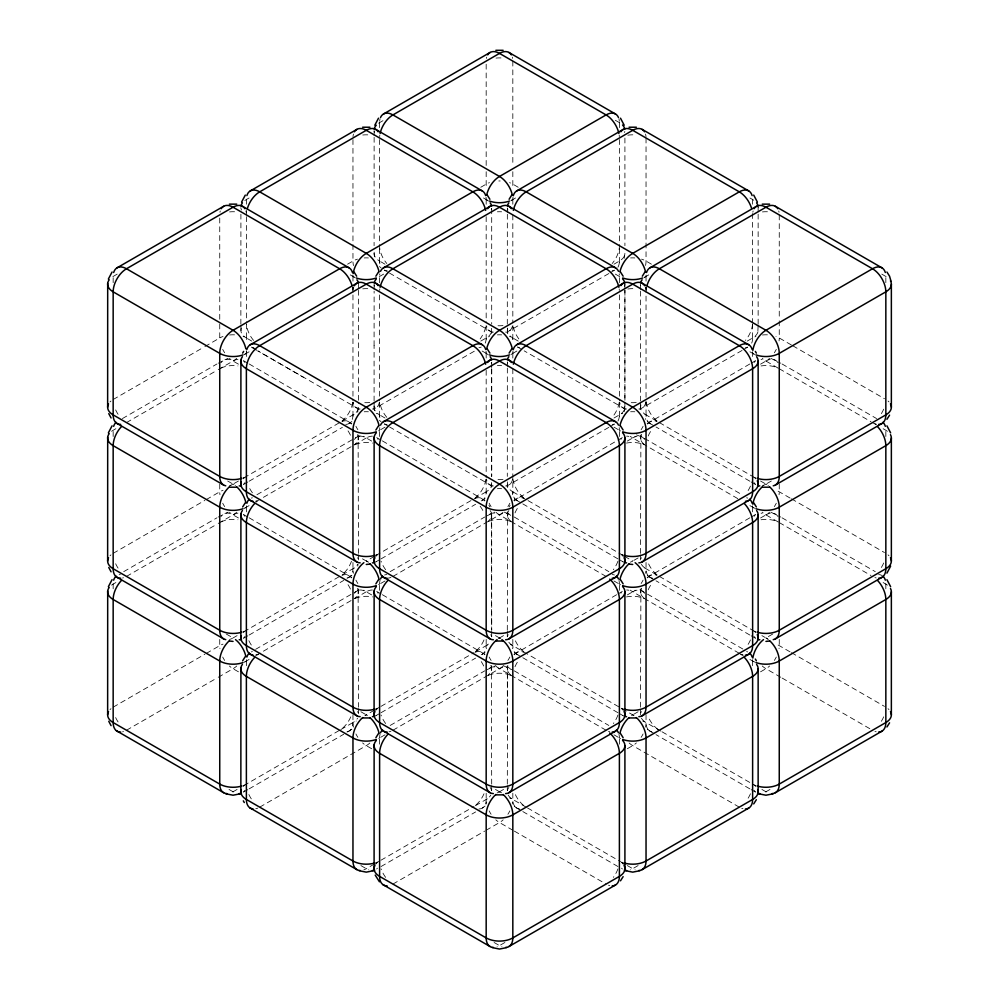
<?xml version="1.0" encoding="UTF-8"?>
<svg xmlns="http://www.w3.org/2000/svg" width="999" height="999" viewBox="0 0 999 999"><rect width="100%" height="100%" fill="white"/><g stroke="black" fill="none" stroke-linecap="round" stroke-linejoin="round"><path stroke-width="0.75" stroke-dasharray="5 3.75" d="M240.859 325.674L241.221 333.716M240.859 324.138L240.909 214.236M358.479 290.284L358.479 401.049M358.479 288.748L358.479 284.141M374.126 137.313L374.088 245.679M374.126 135.764L374.126 131.081M374.088 345.666L374.126 291.146M374.126 289.598L374.126 284.915M374.088 407.205L374.088 402.585L374.438 410.639M374.088 401.049L374.088 345.666M491.695 790.234L491.695 785.626M491.695 784.09L491.321 665.684M491.695 514.885L491.695 630.257L491.321 511.85M491.695 208.766L491.695 324.138M507.342 368.057L507.305 476.423M507.342 366.508L507.355 361.825M507.342 214.236L507.305 324.138M507.342 212.675L507.355 208.004M507.305 790.234L507.305 785.626M507.305 784.09L507.679 665.684M507.305 630.257L507.679 511.85M507.305 730.244L507.355 667.931M624.912 407.205L624.912 402.585L624.188 412.3M624.912 137.999L624.912 245.679M640.571 291.146L640.521 401.049M640.571 289.598L640.571 284.915M640.521 714.859L640.521 708.716M640.521 707.167L640.896 588.773M640.521 554.882L640.521 561.038A18.844 10.877 0 0 1 641.408 557.729M640.521 553.346L640.896 434.94M640.521 402.585L640.883 410.626M758.141 325.674L757.766 333.316M758.141 324.138L758.141 213.374M491.695 484.115L491.321 487.15M624.912 253.371L624.188 258.466M491.321 333.316L491.695 325.674M357.754 412.3L358.479 402.585M357.754 566.121L358.104 564.06M509.103 506.93L510.089 505.232M351.848 421.491L349.051 423.514M351.848 575.324L345.055 579.657M485.064 498.414L482.28 500.437M515.796 499.213L513.936 500.586L616.645 440.884M647.152 423.676L749.862 363.961M351.848 729.158L345.055 733.491M485.064 652.235L482.28 654.27M513.936 654.42L616.645 594.705M647.152 577.509L749.862 517.794M485.064 806.068L482.28 808.091M117.208 274.113L113.162 276.448A18.844 10.877 0 0 0 111.326 277.672M249.076 197.977L246.378 199.538A18.844 10.877 0 0 0 244.543 200.762M378.646 123.214A18.844 10.877 0 0 1 379.608 122.615L383.653 120.28M113.162 399.513L203.546 347.327M204.895 346.541L219.743 337.974A18.844 10.877 0 0 1 223.039 336.463M347.565 264.186L352.959 261.064A18.844 10.877 0 0 1 357.48 259.141M480.781 187.263L486.176 184.153A18.844 10.877 0 0 1 489.473 182.63M122.39 418.581L216.983 363.961M218.306 363.199L228.209 358.329M115.859 428.721L113.162 430.282A18.844 10.877 0 0 0 111.326 431.506M126.486 422.589L217.033 370.304M218.219 369.618L233.054 361.051A18.844 10.877 -60 0 0 236.726 358.341M249.076 351.798L246.378 353.359A18.844 10.877 0 0 1 244.243 354.42M383.653 274.113L379.608 276.448A18.844 10.877 0 0 0 378.646 277.048M515.521 197.977L512.824 199.538A18.844 10.877 0 0 1 510.689 200.587M113.162 553.346L204.895 500.374M206.244 499.6L219.743 491.808A18.844 10.877 0 0 1 223.039 490.284M238.461 481.006L233.054 484.115A18.844 10.877 -60 0 0 230.632 485.776M243.856 477.884L339.635 422.589M342.17 421.128L352.959 414.897A18.844 10.877 0 0 1 357.48 412.962M480.781 341.096L486.176 337.974A18.844 10.877 0 0 1 489.473 336.463M613.998 264.186L619.392 261.064A18.844 10.877 0 0 1 621.528 260.002M243.806 484.278L247.802 481.968M249.138 481.206L342.395 427.36M474.288 351.223L373.489 409.215M608.841 273.539L506.705 332.305M610.164 272.764L614.16 270.454M123.726 571.64L216.983 517.794M218.306 517.032L228.209 512.162M256.943 494.717L356.855 437.038L362.6 434.89M115.859 582.554L113.162 584.103A18.844 10.877 0 0 0 111.326 585.339M126.486 576.411L217.033 524.138M218.219 523.451L233.054 514.885A18.844 10.877 -60 0 0 236.726 512.175M249.076 505.631L246.378 507.192A18.844 10.877 0 0 1 244.243 508.254M255.819 501.735L366.283 437.962A18.844 10.877 -60 0 0 368.706 436.313M385.002 427.16L379.608 430.282A18.844 10.877 0 0 0 378.646 430.869M516.87 351.024L512.824 353.359A18.844 10.877 0 0 1 510.689 354.42M648.738 274.887L646.041 276.448A18.844 10.877 0 0 1 643.905 277.51M113.162 707.167L204.895 654.208M206.244 653.433L219.743 645.641A18.844 10.877 0 0 1 223.039 644.118M237.1 635.614L233.054 637.949A18.844 10.877 -60 0 0 230.632 639.61M243.856 631.718L339.635 576.411M342.17 574.962L352.959 568.718A18.844 10.877 0 0 1 356.256 567.207M374.375 556.356L366.283 561.038L360.889 557.917M375.724 555.581L486.176 491.808A18.844 10.877 0 0 1 489.473 490.284M613.998 418.007L619.392 414.897A18.844 10.877 0 0 1 622.702 413.374M747.227 341.096L752.622 337.974A18.844 10.877 0 0 1 755.918 336.463M243.806 638.111L247.802 635.801M249.138 635.039L343.731 580.419M379.695 559.652L375.699 561.962A18.844 10.877 60 0 0 377.435 560.501M381.031 558.891L475.611 504.283M608.841 427.36L506.705 486.126M610.164 426.598L614.16 424.288M742.057 350.449L639.934 409.215M743.393 349.675L747.389 347.377M255.607 649.325L359.066 589.785M390.159 571.64L484.752 517.02M486.088 516.258L494.642 512.15M617.969 440.109L623.301 437.038A18.844 10.877 60 0 0 620.891 439.46M751.198 363.199L755.194 360.889M126.486 730.244L216.87 678.059M218.219 677.285L233.054 668.718A18.844 10.877 -60 0 0 236.726 666.008M249.076 659.465L246.378 661.026A18.844 10.877 0 0 1 244.243 662.087M255.819 655.569L366.283 591.795A18.844 10.877 -60 0 0 368.706 590.147M385.002 580.993L379.608 584.103A18.844 10.877 0 0 0 378.646 584.702M392.919 576.423L499.5 514.885A18.844 10.877 -60 0 0 503.171 512.175M627.322 441.083L632.717 437.962A18.844 10.877 -60 0 0 635.139 436.313M760.539 364.173L765.946 361.051A18.844 10.877 -60 0 0 769.605 358.341M237.1 789.435L233.054 791.782A18.844 10.877 -60 0 1 230.632 792.919M243.856 785.551L339.635 730.244M340.821 729.57L352.959 722.552A18.844 10.877 0 0 1 356.256 721.028M374.375 710.189L366.283 714.859A18.844 10.877 -60 0 0 365.085 715.621M375.724 709.415L379.77 707.067M380.956 706.393L474.038 652.647M475.387 651.872L486.176 645.641A18.844 10.877 0 0 1 489.473 644.118M503.546 635.614L499.5 637.949A18.844 10.877 -60 0 0 498.301 638.698M638.111 557.917L632.717 561.038A18.844 10.877 -60 0 0 631.518 561.788M771.34 481.006L765.946 484.115A18.844 10.877 -60 0 0 763.511 485.776M243.806 791.945L247.802 789.635M249.138 788.86L343.731 734.253M379.695 713.486L375.699 715.796A18.844 10.877 60 0 0 377.435 714.335M381.031 712.724L475.611 658.104M390.159 725.461L484.752 670.853M486.088 670.092L495.829 665.634M617.969 593.943L623.301 590.871A18.844 10.877 60 0 0 620.891 593.281M751.198 517.032L755.194 514.722M259.703 807.155L366.283 745.629A18.844 10.877 -60 0 0 369.942 742.919M385.002 734.814L379.608 737.936A18.844 10.877 0 0 1 378.571 738.486M392.919 730.244L499.5 668.718A18.844 10.877 -60 0 0 503.171 665.996M627.322 594.917L632.717 591.795A18.844 10.877 -60 0 0 635.139 590.147M760.539 517.994L765.946 514.885A18.844 10.877 -60 0 0 769.605 512.175M374.375 864.023L366.283 868.693A18.844 10.877 -60 0 1 363.861 869.829M375.724 863.236L379.77 860.901M380.956 860.226L474.038 806.48M475.387 805.694L486.176 799.462A18.844 10.877 0 0 1 489.473 797.951M503.546 789.435L499.5 791.782A18.844 10.877 -60 0 0 498.301 792.532M638.111 711.75L632.717 714.859A18.844 10.877 -60 0 0 631.518 715.621M772.689 634.053L765.946 637.949L761.9 635.614M381.031 866.545L475.611 811.937M392.919 884.078L484.665 831.106M486.014 830.331L499.5 822.539A18.844 10.877 -60 0 0 503.171 819.829M627.322 748.738L632.717 745.629A18.844 10.877 -60 0 0 636.388 742.919M760.539 671.827L765.946 668.718A18.844 10.877 -60 0 0 769.605 666.008M504.895 942.494L499.5 945.603A18.844 10.877 -60 0 1 497.077 946.752M638.111 865.571L632.717 868.693A18.844 10.877 -60 0 1 630.294 869.829M769.992 789.435L765.946 791.782A18.844 10.877 -60 0 1 763.511 792.919M770.791 358.329L780.694 363.199M636.4 434.89L642.145 437.038L742.057 494.717M770.791 512.162L780.694 517.032M504.358 512.15L512.912 516.258M503.171 665.634L512.912 670.092M492.295 332.305L389.598 273.152M625.511 409.215L524.163 350.849M359.066 409.215L257.73 350.849L303.571 377.372M492.295 486.126L389.598 426.985M639.934 589.785L743.393 649.325M615.347 120.28L619.392 122.615A18.844 10.877 0 0 1 620.541 123.339M749.924 197.977L752.622 199.538A18.844 10.877 0 0 1 753.758 200.25M881.792 274.113L885.838 276.448A18.844 10.877 0 0 1 888.036 277.972M518.219 187.263L512.824 184.153A18.844 10.877 0 0 0 509.527 182.63M651.435 264.186L646.041 261.064A18.844 10.877 0 0 0 641.52 259.141M791.408 344.992L779.257 337.974A18.844 10.877 0 0 0 775.961 336.463M792.756 345.766L884.49 398.726M782.017 363.961L876.61 418.581M483.479 197.977L486.176 199.538A18.844 10.877 0 0 0 488.311 200.587M615.347 274.113L619.392 276.448A18.844 10.877 0 0 0 620.429 276.998M749.924 351.798L752.622 353.359A18.844 10.877 0 0 1 753.758 354.083M778.084 368.069L765.946 361.051A18.844 10.877 60 0 1 762.274 358.341M779.257 368.743L871.003 421.703M872.352 422.49L876.398 424.825M883.141 428.721L885.838 430.282A18.844 10.877 0 0 1 888.985 432.692M385.002 264.186L379.608 261.064A18.844 10.877 0 0 0 377.472 260.002M518.219 341.096L512.824 337.974A18.844 10.877 0 0 0 509.527 336.463M656.83 421.128L646.041 414.897A18.844 10.877 0 0 0 641.52 412.962M659.365 422.589L755.144 477.884M760.539 481.006L765.946 484.115A18.844 10.877 60 0 1 768.368 485.776M790.059 498.039L779.257 491.808A18.844 10.877 0 0 0 775.961 490.284M791.408 498.813L884.49 552.559M647.502 421.678L650.636 423.863M749.862 481.206L656.031 426.985M751.198 481.968L755.194 484.278M782.017 517.794L875.274 571.64M350.262 274.887L352.959 276.448A18.844 10.877 0 0 1 354.096 277.173M482.13 351.024L486.176 353.359A18.844 10.877 0 0 0 488.311 354.42M613.998 427.16L619.392 430.282A18.844 10.877 0 0 0 620.429 430.831M737.774 498.626L632.717 437.962A18.844 10.877 60 0 1 630.294 436.313M749.924 505.631L752.622 507.192A18.844 10.877 0 0 1 753.758 507.917M778.084 521.89L765.946 514.885A18.844 10.877 60 0 1 762.274 512.175M779.257 522.577L871.003 575.536M883.141 582.554L885.838 584.103A18.844 10.877 0 0 1 888.036 585.639M251.773 341.096L246.378 337.974A18.844 10.877 0 0 0 243.082 336.463M385.002 418.007L379.608 414.897A18.844 10.877 0 0 0 376.298 413.374M623.276 555.581L512.824 491.808A18.844 10.877 0 0 0 509.527 490.284M624.625 556.356L632.717 561.038A18.844 10.877 -60 0 1 630.294 562.175M656.83 574.962L646.041 568.718A18.844 10.877 0 0 0 642.744 567.207M659.365 576.411L755.144 631.718M790.059 651.872L779.257 645.641A18.844 10.877 0 0 0 775.961 644.118M791.408 652.647L884.49 706.393M514.285 498.601L517.42 500.786M647.502 575.511L650.636 577.697M617.969 558.891L522.814 503.896M619.305 559.652L623.301 561.962A18.844 10.877 -60 0 1 621.565 560.501M749.862 635.039L656.031 580.819M751.198 635.801L755.194 638.111M243.806 360.889L247.802 363.199M249.138 363.961L351.848 423.676M381.031 440.109L375.699 437.038A18.844 10.877 -60 0 1 378.109 439.46M382.355 440.884L485.064 500.586L483.204 499.213M514.248 517.02L608.841 571.64M238.461 364.173L233.054 361.051A18.844 10.877 60 0 1 229.395 358.341M371.678 441.083L366.283 437.962A18.844 10.877 60 0 1 363.861 436.313M606.081 576.423L499.5 514.885A18.844 10.877 60 0 1 495.829 512.175M613.998 580.993L619.392 584.103A18.844 10.877 0 0 0 620.429 584.665M739.297 653.334L632.717 591.795A18.844 10.877 60 0 1 630.294 590.147M743.181 655.569L740.471 654.008A18.844 10.877 60 0 1 741.72 654.982M749.924 659.465L752.622 661.026A18.844 10.877 0 0 1 753.758 661.738M780.781 677.285L765.946 668.718A18.844 10.877 60 0 1 762.274 666.008M782.13 678.059L872.514 730.244M227.66 481.006L233.054 484.115A18.844 10.877 60 0 1 235.489 485.776M495.454 635.614L499.5 637.949A18.844 10.877 60 0 1 500.699 638.698M660.888 731.118L646.041 722.552A18.844 10.877 0 0 0 642.744 721.028M662.062 731.805L755.144 785.551M761.9 789.435L765.946 791.782A18.844 10.877 60 0 0 768.368 792.919M514.285 652.422L517.42 654.607M617.969 712.724L522.814 657.729M619.305 713.486L623.301 715.796A18.844 10.877 -60 0 1 621.565 714.335M647.502 729.345L650.636 731.53M749.862 788.86L656.043 734.652M751.198 789.635L755.194 791.945M243.806 514.722L247.802 517.032M249.138 517.794L351.848 577.509M381.031 593.943L375.699 590.871A18.844 10.877 -60 0 1 378.109 593.281M382.355 594.705L485.064 654.42M514.248 670.853L608.841 725.461M238.461 517.994L233.054 514.885A18.844 10.877 60 0 1 229.395 512.175M371.678 594.917L366.283 591.795A18.844 10.877 60 0 1 363.861 590.147M606.081 730.244L499.5 668.718A18.844 10.877 60 0 1 495.829 666.008M613.998 734.814L619.392 737.936A18.844 10.877 0 0 0 620.429 738.486M739.297 807.155L632.717 745.629A18.844 10.877 60 0 1 629.058 742.919M226.311 634.053L233.054 637.949A18.844 10.877 -60 0 1 229.395 639.472M360.889 711.75L366.283 714.859A18.844 10.877 60 0 1 367.482 715.621M495.454 789.435L499.5 791.782A18.844 10.877 60 0 1 500.699 792.532M526.311 807.254L512.824 799.462A18.844 10.877 0 0 0 509.527 797.951M527.497 807.941L620.579 861.675M621.927 862.462L625.973 864.797M627.322 865.571L632.717 868.693A18.844 10.877 60 0 0 635.139 869.829M514.285 806.255L517.42 808.441M617.969 866.545L522.814 811.563M238.461 671.827L233.054 668.718A18.844 10.877 60 0 1 229.395 666.008M371.678 748.738L366.283 745.629A18.844 10.877 60 0 1 362.612 742.919M512.986 830.331L499.5 822.539A18.844 10.877 60 0 1 495.829 819.829M514.335 831.106L606.081 884.078M229.008 789.435L233.054 791.782A18.844 10.877 60 0 0 235.489 792.919M360.889 865.571L366.283 868.693A18.844 10.877 60 0 0 368.706 869.829M494.105 942.494L499.5 945.603A18.844 10.877 60 0 0 501.923 946.752M649.3 423.089L654.695 426.211M384.203 270.042L388.249 272.377M517.42 346.953L522.814 350.075M516.071 499.999L521.466 503.121M649.3 576.923L654.695 580.044M384.203 423.863L388.249 426.211M516.071 653.833L521.466 656.955M649.3 730.744L654.682 733.865M516.071 807.667L521.466 810.776M379.458 266.521L381.069 267.857M379.458 420.342L381.069 421.69M488.911 505.232L489.897 506.93M358.104 434.94L358.479 553.346M358.104 588.773L358.479 707.167M507.667 333.716L507.305 325.674M507.667 487.549L507.305 484.115M374.438 256.805L374.088 253.371M885.838 282.68L885.838 276.448A18.844 10.877 -60 0 0 885.788 275.1M885.838 436.513L885.838 430.282A18.844 10.877 -60 0 0 885.788 428.921M885.838 588.786L885.838 584.103A18.844 10.877 -60 0 0 885.614 581.43M779.257 214.91L779.257 319.28M779.257 320.841L779.257 337.974A18.844 10.877 -60 0 1 779.045 340.909M779.257 484.016L779.257 491.808A18.844 10.877 -60 0 1 779.045 494.742M779.257 639.41L779.257 645.641A18.844 10.877 -60 0 1 779.045 648.563M758.141 211.838L758.141 207.218A18.844 10.877 0 0 1 757.741 209.453M752.622 204.208L752.622 199.538A18.844 10.877 -60 0 0 752.397 196.865M752.622 213.549L752.622 322.402M752.622 323.963L752.622 337.974A18.844 10.877 60 0 0 752.846 340.909M752.622 356.481L752.622 353.359A18.844 10.877 -60 0 1 752.672 351.948M752.622 511.863L752.622 507.192A18.844 10.877 -60 0 1 752.672 505.781M752.622 665.696L752.622 661.026A18.844 10.877 -60 0 1 752.672 659.615M646.041 137.999L646.041 261.064A18.844 10.877 -60 0 1 645.529 265.597M646.041 281.119L646.041 276.448A18.844 10.877 60 0 0 645.991 275.037M646.041 287.35L646.041 414.897A18.844 10.877 -60 0 1 645.529 419.418M646.041 562.487L646.041 568.731A18.844 10.877 -60 0 1 645.529 573.251M646.041 714.76L646.041 722.552A18.844 10.877 -60 0 1 645.529 727.085M640.571 437.187L640.571 438.748M640.571 591.021L640.571 592.569M619.392 122.615L619.392 128.846M619.392 139.56L619.392 247.04A18.844 10.877 -60 0 1 612.2 263.511M619.392 248.601L619.392 261.064A18.844 10.877 60 0 0 619.617 263.998M619.392 282.68L619.392 276.448A18.844 10.877 0 0 1 620.541 277.173M619.392 294.942L619.392 400.874M619.392 402.435L619.392 414.897A18.844 10.877 60 0 0 619.617 417.819M619.392 436.513L619.392 430.269A18.844 10.877 -60 0 1 619.455 428.858M619.392 590.334L619.392 584.103A18.844 10.877 -60 0 1 619.455 582.692M619.392 744.168L619.392 737.936A18.844 10.877 -60 0 1 619.455 736.525M512.824 61.089L512.824 165.459M512.824 171.691L512.824 184.153A18.844 10.877 -60 0 1 512.312 188.686M512.824 204.208L512.824 199.538A18.844 10.877 60 0 0 512.599 196.603M512.824 214.922L512.824 322.602M512.824 325.512L512.824 337.987A18.844 10.877 -60 0 1 512.312 342.507M512.824 358.042L512.824 353.359A18.844 10.877 60 0 0 512.599 350.437M512.824 368.743L512.824 491.808A18.844 10.877 -60 0 1 512.599 494.73M512.824 639.41L512.824 645.641A18.844 10.877 -60 0 1 512.599 648.563M512.824 793.231L512.824 799.462A18.844 10.877 -60 0 1 512.312 803.995M507.355 514.11L507.355 515.659M486.176 64.198L486.176 165.459M486.176 171.691L486.176 184.153A18.844 10.877 60 0 0 486.688 188.686M486.176 204.208L486.176 199.538A18.844 10.877 -60 0 1 486.401 196.603M486.176 216.671L486.176 322.602M486.176 325.512L486.176 337.987A18.844 10.877 60 0 0 486.688 342.507M486.176 358.042L486.176 353.359A18.844 10.877 -60 0 1 486.401 350.437M486.176 370.304L486.176 477.797M486.176 479.345L486.176 491.808A18.844 10.877 60 0 0 486.401 494.742M486.176 639.41L486.176 645.641A18.844 10.877 60 0 0 486.401 648.563M486.176 793.231L486.176 799.462A18.844 10.877 60 0 0 486.688 803.995M379.608 122.615L379.608 128.846M379.608 139.56L379.608 247.04A18.844 10.877 60 0 0 386.8 263.511M379.608 248.601L379.608 261.064A18.844 10.877 -60 0 1 379.383 263.998M379.608 282.68L379.608 276.448A18.844 10.877 0 0 1 378.571 276.998M379.608 294.942L379.608 400.874M379.608 402.435L379.608 414.897A18.844 10.877 -60 0 1 379.383 417.819M379.608 436.513L379.608 430.269A18.844 10.877 60 0 0 379.545 428.858M379.608 590.334L379.608 584.103A18.844 10.877 60 0 0 379.545 582.692M379.608 744.168L379.608 737.936A18.844 10.877 60 0 0 379.545 736.525M358.479 554.882L358.479 561.038A18.844 10.877 0 0 0 357.592 557.729M358.479 708.716L358.479 714.859M352.959 139.56L352.959 261.064A18.844 10.877 60 0 0 353.471 265.597M352.959 281.119L352.959 276.448A18.844 10.877 -60 0 1 353.009 275.037M352.959 287.35L352.959 293.581M352.959 294.942L352.959 400.874M352.959 402.435L352.959 414.897A18.844 10.877 60 0 0 353.471 419.418M352.959 562.487L352.959 568.731A18.844 10.877 60 0 0 353.471 573.251M352.959 714.76L352.959 722.552A18.844 10.877 60 0 0 353.471 727.085M246.378 204.208L246.378 199.538A18.844 10.877 60 0 1 246.603 196.865M246.378 210.439L246.378 215.11M246.378 216.671L246.378 322.602M246.378 323.963L246.378 337.974A18.844 10.877 -60 0 1 246.154 340.909M246.378 356.481L246.378 353.359A18.844 10.877 60 0 0 246.154 350.437M246.378 511.863L246.378 507.192A18.844 10.877 60 0 0 246.328 505.781M246.378 665.696L246.378 661.026A18.844 10.877 60 0 0 246.328 659.615M219.743 218.032L219.743 322.402M219.743 323.963L219.743 337.974A18.844 10.877 60 0 0 219.955 340.909M219.743 484.016L219.743 491.808A18.844 10.877 60 0 0 219.955 494.742M219.743 639.41L219.743 645.641A18.844 10.877 60 0 0 219.955 648.563M113.162 282.68L113.162 276.448A18.844 10.877 60 0 1 113.212 275.1M113.162 436.513L113.162 430.282A18.844 10.877 60 0 1 113.212 428.921M113.162 588.786L113.162 584.103A18.844 10.877 60 0 1 113.386 581.43M509.84 503.221A18.844 10.877 -60 0 1 507.892 506.593M497.39 488.686A18.844 10.877 0 0 1 501.61 488.686M620.541 430.994A18.844 10.877 0 0 0 619.392 430.282A18.844 10.877 -60 0 0 619.18 427.609M379.82 427.609A18.844 10.877 60 0 0 379.608 430.282A18.844 10.877 0 0 1 378.571 430.831M491.108 506.593A18.844 10.877 60 0 1 489.16 503.221M498.301 638.573A18.844 10.877 -60 0 0 499.5 637.949A18.844 10.877 60 0 0 500.699 638.573M375.636 556.705A18.844 10.877 0 0 1 377.397 554.87M621.603 554.87A18.844 10.877 0 0 1 623.364 556.718M617.906 561.263A18.844 10.877 -60 0 1 613.361 569.692M385.639 569.705A18.844 10.877 60 0 1 381.094 561.263M390.934 577.385A18.844 10.877 -60 0 1 388.062 578.159M497.39 365.634A18.844 10.877 0 0 1 501.61 365.634M643.069 580.144A18.844 10.877 -60 0 1 641.121 583.516M620.541 584.827A18.844 10.877 0 0 0 619.392 584.103A18.844 10.877 -60 0 0 618.881 580.169M612.2 574.6A18.844 10.877 -60 0 1 614.472 574.999M508.853 642.27A18.844 10.877 0 0 0 512.824 645.641L632.717 714.859A18.844 10.877 60 0 1 633.915 715.621M507.405 636.825A18.844 10.877 0 0 1 508.191 634.652M517.844 654.77A18.844 10.877 -60 0 1 512.824 645.641A18.844 10.877 0 0 0 509.527 644.118M509.84 657.055A18.844 10.877 -60 0 1 507.892 660.426M752.559 505.844A18.844 10.877 -60 0 1 752.622 507.192A18.844 10.877 0 0 0 754.757 508.254M746.59 497.802A18.844 10.877 -60 0 1 747.689 498.089M631.518 715.484A18.844 10.877 -60 0 0 632.717 714.859A18.844 10.877 60 0 0 633.915 715.496M644.555 439.448A18.844 10.877 -60 0 0 632.717 437.962A18.844 10.877 60 0 0 626.598 436.151M643.069 426.311A18.844 10.877 -60 0 1 641.121 429.682M514.997 512.899A18.844 10.877 -60 0 1 518.856 506.218M742.956 654.857A18.844 10.877 60 0 1 741.72 654.47M753.758 630.981A18.844 10.877 0 0 1 755.768 632.667M750.449 639.922A18.844 10.877 -60 0 1 747.689 645.042M523.726 651.673A18.844 10.877 60 0 1 514.997 639.922M514.31 500.986A18.844 10.877 60 0 1 523.726 498.351M622.702 708.691A18.844 10.877 0 0 1 621.528 708.229M510.988 521.341A18.844 10.877 0 0 1 508.878 510.526M626.498 443.081A18.844 10.877 0 0 1 643.905 444.605M776.285 657.055A18.844 10.877 -60 0 1 774.337 660.426M754.757 662.087A18.844 10.877 0 0 1 752.622 661.026A18.844 10.877 -60 0 0 752.559 659.665M746.59 651.623A18.844 10.877 -60 0 1 747.689 651.922M641.408 718.156A18.844 10.877 0 0 0 646.041 722.552A18.844 10.877 -60 0 0 651.86 731.905M640.921 712.637A18.844 10.877 0 0 1 641.408 711.563M643.069 733.965A18.844 10.877 -60 0 1 641.121 737.337M878.633 574.6A18.844 10.877 -60 0 1 881.942 575.486M768.368 639.61A18.844 10.877 60 0 0 765.946 637.949A18.844 10.877 60 0 0 769.605 639.472M755.594 792.057A18.844 10.877 -60 0 1 754.108 790.296M777.771 516.371A18.844 10.877 -60 0 0 765.946 514.885A18.844 10.877 60 0 0 761.038 513.136M754.108 516.371A18.844 10.877 60 0 1 755.594 514.597M776.285 503.221A18.844 10.877 -60 0 1 774.337 506.593M648.214 589.822A18.844 10.877 -60 0 1 650.973 584.702M876.185 731.768A18.844 10.877 60 0 1 874.937 731.393M888.036 708.703A18.844 10.877 0 0 1 888.985 709.59M883.665 716.845A18.844 10.877 -60 0 1 880.918 721.952M658.166 729.495A18.844 10.877 60 0 1 648.214 716.845M647.527 577.897A18.844 10.877 60 0 1 656.942 575.274M755.918 785.601A18.844 10.877 0 0 1 754.757 785.152M644.205 598.264A18.844 10.877 0 0 1 641.583 588.211M761.063 519.755A18.844 10.877 0 0 1 778.233 522.027M497.39 334.865A18.844 10.877 0 0 1 501.61 334.865M491.595 362.175A18.844 10.877 0 0 1 491.296 363.286M488.374 354.895A18.844 10.877 0 0 0 486.176 353.359A18.844 10.877 -60 0 0 485.951 350.686M374.188 406.081A18.844 10.877 0 0 0 379.608 414.897A18.844 10.877 -60 0 0 380.919 420.804M387.137 424.4A18.844 10.877 -60 0 1 384.615 424.026M364.173 411.775A18.844 10.877 0 0 1 368.394 411.775M513.049 350.686A18.844 10.877 60 0 0 512.824 353.359A18.844 10.877 0 0 0 510.988 354.595M507.629 363.074A18.844 10.877 0 0 1 507.417 362.275M614.472 423.988A18.844 10.877 60 0 1 612.2 424.4M617.906 421.103A18.844 10.877 60 0 0 619.392 414.897A18.844 10.877 0 0 0 624.812 406.081M630.606 411.775A18.844 10.877 0 0 1 634.827 411.775M624.812 285.264A18.844 10.877 0 0 1 624.512 286.363M374.413 286.164A18.844 10.877 0 0 1 374.101 284.54M493.381 485.939A18.844 10.877 -60 0 1 486.401 479.095M379.657 290.422A18.844 10.877 -60 0 1 379.82 288.898M512.599 479.095A18.844 10.877 60 0 1 505.619 485.939M619.18 288.898A18.844 10.877 60 0 1 619.343 290.409M619.18 402.435A18.844 10.877 -60 0 1 612.2 417.332M619.18 273.776A18.844 10.877 -60 0 1 619.343 275.1M386.8 417.332A18.844 10.877 60 0 1 379.82 402.435M379.657 275.1A18.844 10.877 60 0 1 379.82 273.776M502.997 479.42A18.844 10.877 0 0 1 496.003 479.42M497.39 211.8A18.844 10.877 0 0 1 501.61 211.8M507.704 481.893A18.844 10.877 0 0 0 512.824 491.808A18.844 10.877 -60 0 0 517.844 500.936M752.559 352.01A18.844 10.877 -60 0 1 752.622 353.359A18.844 10.877 0 0 0 754.757 354.42M753.758 477.147A18.844 10.877 0 0 1 755.768 478.846M750.449 486.101A18.844 10.877 -60 0 1 746.59 492.782M645.104 286.701A18.844 10.877 -60 0 1 645.816 289.161M523.726 497.839A18.844 10.877 60 0 1 513.049 479.358M622.702 554.857A18.844 10.877 0 0 1 621.528 554.395M627.847 289.011A18.844 10.877 0 0 1 636.226 288.836M641.408 564.335A18.844 10.877 0 0 0 646.041 568.718A18.844 10.877 -60 0 0 652.709 578.196M762.274 485.639A18.844 10.877 -60 0 0 765.946 484.115A18.844 10.877 60 0 0 769.605 485.639M755.594 484.403A18.844 10.877 -60 0 1 754.108 482.629M777.771 362.537A18.844 10.877 -60 0 0 765.946 361.051A18.844 10.877 60 0 0 761.038 359.303M754.108 362.537A18.844 10.877 60 0 1 755.594 360.764M776.285 349.4A18.844 10.877 -60 0 1 774.337 352.759M755.594 638.236A18.844 10.877 -60 0 1 754.108 636.463M648.214 435.989A18.844 10.877 -60 0 1 650.973 430.869M876.185 577.934A18.844 10.877 60 0 1 874.937 577.559M888.036 554.87A18.844 10.877 0 0 1 888.985 555.756M883.665 563.011A18.844 10.877 -60 0 1 880.918 568.131M656.942 574.762A18.844 10.877 60 0 1 647.527 561.263M647.527 424.076A18.844 10.877 60 0 1 656.942 421.441M755.918 631.768A18.844 10.877 0 0 1 754.757 631.318M644.205 444.43A18.844 10.877 0 0 1 641.583 434.378M761.063 365.934A18.844 10.877 0 0 1 778.233 368.194M498.801 180.969A18.844 10.877 0 0 1 500.199 180.969M491.595 208.341A18.844 10.877 0 0 1 491.296 209.453M488.374 201.061A18.844 10.877 0 0 0 486.176 199.538A18.844 10.877 -60 0 0 485.951 196.865M374.188 252.248A18.844 10.877 0 0 0 379.608 261.064A18.844 10.877 -60 0 0 380.919 266.983M387.137 270.567A18.844 10.877 -60 0 1 384.615 270.192M355.095 277.51A18.844 10.877 0 0 1 352.959 276.448A18.844 10.877 -60 0 0 352.909 275.1M364.173 257.942A18.844 10.877 0 0 1 368.394 257.942M513.049 196.865A18.844 10.877 60 0 0 512.824 199.538A18.844 10.877 0 0 0 510.988 200.762M507.942 210.04A18.844 10.877 0 0 1 507.417 208.441M614.472 270.167A18.844 10.877 60 0 1 612.2 270.567M617.906 267.27A18.844 10.877 60 0 0 619.392 261.064A18.844 10.877 0 0 0 624.812 252.248M630.606 257.942A18.844 10.877 0 0 1 634.827 257.942M624.812 131.431A18.844 10.877 0 0 1 624.512 132.542M374.413 132.33A18.844 10.877 0 0 1 374.101 130.719M493.381 332.105A18.844 10.877 -60 0 1 486.688 326.536M379.657 136.588A18.844 10.877 -60 0 1 379.82 135.077M512.312 326.536A18.844 10.877 60 0 1 505.619 332.105M619.18 135.077A18.844 10.877 60 0 1 619.343 136.588M618.881 118.681A18.844 10.877 -60 0 1 619.343 121.266M512.312 57.155A18.844 10.877 -60 0 1 512.599 58.417M379.657 121.266A18.844 10.877 60 0 1 380.119 118.681M486.401 58.417A18.844 10.877 60 0 1 486.688 57.155M502.997 325.587A18.844 10.877 0 0 1 496.003 325.587M496.003 58.092A18.844 10.877 0 0 1 502.997 58.092M507.704 328.059A18.844 10.877 0 0 0 512.824 337.974A18.844 10.877 -60 0 0 513.748 343.069M519.48 347.452A18.844 10.877 -60 0 1 517.844 347.115M646.091 275.1A18.844 10.877 60 0 0 646.041 276.448A18.844 10.877 0 0 0 644.205 277.672M640.646 285.352A18.844 10.877 0 0 1 640.534 284.54M747.689 347.078A18.844 10.877 60 0 1 745.416 347.49M751.685 343.107A18.844 10.877 60 0 0 752.622 337.974A18.844 10.877 0 0 0 757.741 328.059M762.437 334.977A18.844 10.877 0 0 1 769.442 334.977M626.598 409.016A18.844 10.877 -60 0 1 619.617 402.185M645.816 402.185A18.844 10.877 60 0 1 638.836 409.016M752.559 324.013A18.844 10.877 -60 0 1 745.416 340.422M645.529 134.066A18.844 10.877 -60 0 1 645.991 136.651M518.856 338.948A18.844 10.877 60 0 1 513.336 327.123M636.226 402.51A18.844 10.877 0 0 1 629.22 402.51M627.847 135.19A18.844 10.877 0 0 1 636.226 135.002M640.921 404.97A18.844 10.877 0 0 0 646.041 414.897A18.844 10.877 -60 0 0 652.709 424.375M646.091 290.409A18.844 10.877 -60 0 1 646.553 287.3M876.185 424.113A18.844 10.877 60 0 1 874.937 423.726M888.036 401.036A18.844 10.877 0 0 1 888.985 401.923M883.665 409.178A18.844 10.877 -60 0 1 880.918 414.298M778.745 210.976A18.844 10.877 -60 0 1 779.045 212.25M656.942 420.929A18.844 10.877 60 0 1 646.266 402.435M752.846 212.25A18.844 10.877 60 0 1 753.134 210.976M755.918 477.947A18.844 10.877 0 0 1 754.757 477.485M762.437 211.913A18.844 10.877 0 0 1 769.442 211.913M357.879 583.516A18.844 10.877 60 0 1 355.931 580.144M367.482 561.788A18.844 10.877 60 0 0 366.283 561.026A18.844 10.877 60 0 0 368.706 562.175M378.571 584.652A18.844 10.877 0 0 0 379.608 584.103A18.844 10.877 60 0 1 380.119 580.169M384.528 574.999A18.844 10.877 60 0 1 386.8 574.6M481.256 654.745A18.844 10.877 60 0 0 486.176 645.641A18.844 10.877 0 0 0 490.147 642.27M490.809 634.652A18.844 10.877 0 0 1 491.595 636.825M491.108 660.426A18.844 10.877 60 0 1 489.16 657.055M246.441 505.844A18.844 10.877 60 0 0 246.378 507.192A18.844 10.877 0 0 0 244.543 508.429M251.311 498.089A18.844 10.877 60 0 1 252.41 497.802M365.085 715.496A18.844 10.877 -60 0 0 366.283 714.859A18.844 10.877 60 0 0 367.482 715.496M372.402 436.151A18.844 10.877 -60 0 0 366.283 437.974A18.844 10.877 60 0 0 354.445 439.448M357.879 429.682A18.844 10.877 60 0 1 355.931 426.311M256.044 502.21A18.844 10.877 -60 0 1 257.28 501.161M243.232 632.667A18.844 10.877 0 0 1 245.242 630.981M490.147 510.564A18.844 10.877 0 0 1 488.374 521.053M480.144 506.218A18.844 10.877 60 0 1 484.003 512.899M484.003 639.934A18.844 10.877 -60 0 1 475.274 651.673M475.274 498.364A18.844 10.877 -60 0 1 484.69 500.986M251.311 645.042A18.844 10.877 60 0 1 248.551 639.934M257.717 654.308A18.844 10.877 -60 0 1 255.781 654.907M377.472 708.229A18.844 10.877 0 0 1 376.298 708.691M355.095 444.605A18.844 10.877 0 0 1 372.502 443.081M497.077 792.919A18.844 10.877 -60 0 0 499.5 791.77A18.844 10.877 60 0 0 501.923 792.919M510.651 515.409A18.844 10.877 -60 0 0 499.5 514.885A18.844 10.877 60 0 0 488.349 515.409M375.636 710.539A18.844 10.877 0 0 1 377.397 708.703M609.74 731.768A18.844 10.877 60 0 1 608.503 731.393M621.603 708.703A18.844 10.877 0 0 1 623.364 710.539M617.906 715.097A18.844 10.877 -60 0 1 613.361 723.526M385.639 723.526A18.844 10.877 60 0 1 381.094 715.097M390.934 731.218A18.844 10.877 -60 0 1 388.998 731.83M488.311 521.515A18.844 10.877 0 0 1 510.689 521.515M620.541 738.661A18.844 10.877 0 0 0 619.392 737.936A18.844 10.877 -60 0 0 618.881 734.003M508.191 795.079A18.844 10.877 0 0 0 512.824 799.462A18.844 10.877 -60 0 0 519.48 808.94M507.405 790.659A18.844 10.877 0 0 1 508.853 787.462M509.84 810.888A18.844 10.877 -60 0 1 507.892 814.26M622.377 868.98A18.844 10.877 -60 0 1 621.565 868.168M644.555 593.281A18.844 10.877 -60 0 0 632.717 591.795A18.844 10.877 60 0 0 626.598 589.984M514.997 666.733A18.844 10.877 -60 0 1 517.744 661.613M742.956 808.678A18.844 10.877 60 0 1 741.72 808.303M753.758 784.802A18.844 10.877 0 0 1 755.768 786.5M750.449 793.755A18.844 10.877 -60 0 1 747.689 798.875M523.726 805.506A18.844 10.877 60 0 1 514.997 793.755M514.31 654.82A18.844 10.877 60 0 1 523.726 652.185M622.702 862.524A18.844 10.877 0 0 1 621.528 862.062M510.988 675.174A18.844 10.877 0 0 1 507.942 665.896M626.498 596.915A18.844 10.877 0 0 1 643.905 598.426M481.256 500.911A18.844 10.877 60 0 0 486.176 491.808A18.844 10.877 0 0 0 491.296 481.893M246.603 350.686A18.844 10.877 60 0 0 246.378 353.359A18.844 10.877 0 0 0 244.543 354.595M243.232 478.833A18.844 10.877 0 0 1 245.242 477.147M485.951 479.358A18.844 10.877 -60 0 1 475.274 497.839M252.41 492.782A18.844 10.877 60 0 1 248.551 486.101M353.184 289.161A18.844 10.877 60 0 1 353.896 286.701M256.743 500.824A18.844 10.877 -60 0 1 255.781 501.086M377.472 554.395A18.844 10.877 0 0 1 376.298 554.857M362.774 288.836A18.844 10.877 0 0 1 371.153 289.011M241.258 328.059A18.844 10.877 0 0 0 246.378 337.974A18.844 10.877 -60 0 0 247.302 343.069M253.921 347.49A18.844 10.877 -60 0 1 251.398 347.115M229.558 334.977A18.844 10.877 0 0 1 236.563 334.977M481.256 347.078A18.844 10.877 60 0 1 478.971 347.49M485.239 343.107A18.844 10.877 60 0 0 486.176 337.974A18.844 10.877 0 0 0 491.296 328.059M241.508 210.04A18.844 10.877 0 0 1 240.871 207.63M360.164 409.016A18.844 10.877 -60 0 1 353.184 402.185M379.383 402.185A18.844 10.877 60 0 1 372.402 409.016M485.664 327.123A18.844 10.877 -60 0 1 480.144 338.948M253.584 340.422A18.844 10.877 60 0 1 246.441 324.013M353.009 136.651A18.844 10.877 60 0 1 353.471 134.066M369.78 402.51A18.844 10.877 0 0 1 362.774 402.51M362.774 135.002A18.844 10.877 0 0 1 371.153 135.19M224.663 660.426A18.844 10.877 60 0 1 222.715 657.055M246.441 659.665A18.844 10.877 60 0 0 246.378 661.026A18.844 10.877 0 0 0 244.543 662.25M251.311 651.922A18.844 10.877 60 0 1 252.41 651.623M346.928 731.942A18.844 10.877 60 0 0 352.959 722.552A18.844 10.877 0 0 0 357.592 718.156M357.592 711.563A18.844 10.877 0 0 1 358.079 712.637M357.879 737.337A18.844 10.877 60 0 1 355.931 733.965M119.193 574.712A18.844 10.877 60 0 1 120.367 574.6M244.892 790.296A18.844 10.877 60 0 1 243.406 792.057M243.406 514.597A18.844 10.877 -60 0 1 244.892 516.371M237.962 513.136A18.844 10.877 -60 0 0 233.054 514.885A18.844 10.877 60 0 0 221.229 516.371M224.663 506.593A18.844 10.877 60 0 1 222.715 503.221M110.015 709.59A18.844 10.877 0 0 1 110.964 708.703M357.592 588.498A18.844 10.877 0 0 1 354.096 598.763M348.027 584.702A18.844 10.877 60 0 1 350.786 589.822M350.786 716.845A18.844 10.877 -60 0 1 340.834 729.495M342.058 575.274A18.844 10.877 -60 0 1 351.473 577.897M118.082 721.952A18.844 10.877 60 0 1 115.335 716.845M123.514 731.568A18.844 10.877 -60 0 1 122.552 731.83M244.243 785.152A18.844 10.877 0 0 1 243.082 785.601M220.767 522.027A18.844 10.877 0 0 1 237.937 519.755M380.119 734.003A18.844 10.877 60 0 0 379.608 737.936A18.844 10.877 0 0 0 378.646 738.536M478.971 808.978A18.844 10.877 60 0 0 486.176 799.462A18.844 10.877 0 0 0 490.809 795.079M490.147 787.462A18.844 10.877 0 0 1 491.595 790.659M491.108 814.26A18.844 10.877 60 0 1 489.16 810.888M377.435 868.168A18.844 10.877 60 0 1 376.623 868.98M372.402 589.984A18.844 10.877 -60 0 0 366.283 591.795A18.844 10.877 60 0 0 354.445 593.281M257.28 654.982A18.844 10.877 -60 0 1 258.504 654.083M243.232 786.5A18.844 10.877 0 0 1 245.242 784.802M490.809 665.409A18.844 10.877 0 0 1 488.374 674.874M481.256 661.613A18.844 10.877 60 0 1 484.003 666.733M484.003 793.755A18.844 10.877 -60 0 1 475.274 805.506M475.274 652.185A18.844 10.877 -60 0 1 484.69 654.82M251.311 798.875A18.844 10.877 60 0 1 248.551 793.755M257.717 808.129A18.844 10.877 -60 0 1 255.781 808.74M377.472 862.062A18.844 10.877 0 0 1 376.298 862.524M355.095 598.426A18.844 10.877 0 0 1 372.502 596.915M510.651 669.243A18.844 10.877 -60 0 0 499.5 668.718A18.844 10.877 60 0 0 488.349 669.243M375.636 864.372A18.844 10.877 0 0 1 377.397 862.524M609.74 885.601A18.844 10.877 60 0 1 608.503 885.214M621.603 862.524A18.844 10.877 0 0 1 623.364 864.372M617.906 868.93A18.844 10.877 -60 0 1 613.361 877.359M385.639 877.359A18.844 10.877 60 0 1 381.094 868.93M488.311 675.349A18.844 10.877 0 0 1 510.689 675.349M346.928 578.121A18.844 10.877 60 0 0 352.959 568.718A18.844 10.877 0 0 0 357.592 564.335M229.395 485.639A18.844 10.877 -60 0 0 233.054 484.115A18.844 10.877 60 0 0 236.726 485.639M244.892 482.629A18.844 10.877 60 0 1 243.406 484.403M243.406 360.764A18.844 10.877 -60 0 1 244.892 362.537M237.962 359.303A18.844 10.877 -60 0 0 233.054 361.051A18.844 10.877 60 0 0 221.229 362.537M224.663 352.759A18.844 10.877 60 0 1 222.715 349.4M110.015 555.756A18.844 10.877 0 0 1 110.964 554.87M244.892 636.463A18.844 10.877 60 0 1 243.406 638.236M357.592 434.665A18.844 10.877 0 0 1 354.096 444.942M348.027 430.869A18.844 10.877 60 0 1 350.786 435.989M351.473 561.263A18.844 10.877 -60 0 1 342.058 574.762M342.058 421.441A18.844 10.877 -60 0 1 351.473 424.076M118.082 568.131A18.844 10.877 60 0 1 115.335 563.011M123.514 577.747A18.844 10.877 -60 0 1 122.552 577.996M244.243 631.318A18.844 10.877 0 0 1 243.082 631.768M220.767 368.194A18.844 10.877 0 0 1 237.937 365.934M345.754 424.4A18.844 10.877 60 0 0 352.959 414.897A18.844 10.877 0 0 0 358.079 404.97M110.015 401.923A18.844 10.877 0 0 1 110.964 401.036M352.447 287.3A18.844 10.877 60 0 1 352.909 290.409M352.734 402.435A18.844 10.877 -60 0 1 342.058 420.929M245.866 210.976A18.844 10.877 -60 0 1 246.154 212.25M118.082 414.298A18.844 10.877 60 0 1 115.335 409.178M219.955 212.25A18.844 10.877 60 0 1 220.255 210.976M244.243 477.485A18.844 10.877 0 0 1 243.082 477.947M229.558 211.913A18.844 10.877 0 0 1 236.563 211.913M491.695 631.793L491.695 636.413L491.695 631.793M491.695 368.743L491.695 476.423L491.695 368.743M491.695 362.587L491.695 367.207L491.695 362.587M507.305 631.793L507.305 636.413L507.305 631.793M624.912 290.297L624.912 401.049L624.912 290.284M624.912 284.141L624.912 288.748L624.912 284.141M256.381 350.075L250.986 346.953L256.368 350.075"/><path stroke-width="1.5" d="M107.642 714.859L107.692 591.021M107.642 561.038L107.692 437.187M107.642 407.205L107.692 283.366M240.859 791.782L240.909 667.931M240.859 637.949L240.909 514.11M240.859 484.115L240.909 360.277M374.088 868.693L374.126 744.854M374.088 714.859L374.126 591.021M374.088 561.026L374.126 437.187M624.912 868.693L624.912 745.629M624.912 714.859L624.912 591.795M624.912 561.026L624.912 437.962M758.141 791.782L758.141 668.718M758.141 637.949L758.141 514.885M758.141 484.115L758.141 361.051M891.358 714.859L891.358 591.795M891.358 561.038L891.358 437.962M891.358 407.205L891.358 284.141M108.367 279.046L112.063 272.015M108.367 432.879L112.063 425.836M241.583 202.123L245.292 195.092M108.367 586.7L112.063 579.67M374.812 125.212L378.509 118.182M890.633 566.121L886.937 573.164M242.657 353.097L243.644 351.398M375.874 276.186L378.509 272.015M242.657 506.93L245.292 502.759M509.103 199.276L511.725 195.092M375.874 430.02L378.509 425.836M242.657 660.764L245.292 656.58M509.103 353.097L511.725 348.926M375.874 583.841L378.509 579.67M642.32 276.186L644.954 272.015M375.874 737.674L378.509 733.503M889.56 415.147L886.937 419.33M623.126 876.647L620.491 880.818M756.343 799.724L753.708 803.908M889.56 722.814L886.937 726.985M117.058 267.819L223.639 206.293M250.287 190.909L356.855 129.37M383.504 113.998L490.084 52.46M250.287 344.73L356.855 283.204M383.504 267.819L490.084 206.293M516.72 190.909L623.301 129.37M383.504 421.653L490.084 360.115M516.72 344.73L623.301 283.204M649.949 267.819L756.518 206.293M508.916 638.873L615.496 577.347M642.145 561.962L748.713 500.437M775.361 485.052L881.942 423.514M508.916 792.707L615.496 731.181M642.145 715.796L748.713 654.258M775.361 638.885L881.942 577.347M508.916 946.54L615.496 885.002M642.145 869.63L748.713 808.091M775.361 792.707L881.942 731.181M240.272 793.793L233.054 795.216L225.849 793.793M373.489 870.703L366.283 872.139L359.066 870.703M773.151 793.793L765.946 795.216L758.728 793.793M639.934 870.703L632.717 872.139L625.511 870.703M506.705 947.614L499.5 949.05L492.295 947.614M495.829 50.312L503.171 50.312M362.6 127.223L369.955 127.223M629.045 127.223L636.4 127.223M229.383 204.146L236.738 204.146M762.262 204.146L769.617 204.146M236.738 487.2L229.383 487.2M769.617 487.2L762.262 487.2M366.283 564.472L369.955 564.11M503.171 641.033L495.829 641.033M765.946 641.395L769.617 641.033M369.955 717.944L362.6 717.944M636.4 717.944L629.045 717.944M503.171 794.854L495.829 794.854M629.045 564.11L632.717 564.472M229.383 641.033L233.054 641.395M508.916 52.46L615.496 113.998M642.145 129.37L748.713 190.909M775.361 206.293L881.942 267.819M375.699 129.37L482.28 190.909M508.916 206.293L615.496 267.819M642.145 283.204L748.713 344.73M242.482 206.293L349.051 267.819M375.699 283.204L482.28 344.73M508.916 360.115L615.496 421.653M223.639 485.052L116.408 423.089M356.855 561.962L249.638 499.999M490.084 638.873L382.854 576.923M223.639 638.885L116.408 576.923M356.855 715.796L249.638 653.833M490.084 792.707L382.854 730.744M223.639 792.707L116.408 730.744M356.855 869.63L249.638 807.667M490.084 946.54L382.854 884.577M379.458 881.83L375.212 875.112M886.937 272.015L889.56 276.186L890.983 281.106M753.708 195.092L757.417 202.123M886.937 425.836L890.633 432.879M620.491 118.182L624.188 125.212M886.937 579.67L890.633 586.7M620.491 272.015L623.126 276.186M753.708 502.759L756.343 506.93M487.275 195.092L489.897 199.276M620.491 425.836L623.126 430.02M487.275 348.926L489.897 353.097M620.491 579.67L623.126 583.841M354.046 272.015L356.68 276.186M620.491 733.503L623.126 737.674M755.356 351.398L756.343 353.097M755.356 659.065L756.343 660.764M111.076 417.982L108.766 413.623M243.319 800.848L244.293 802.559M111.076 571.815L108.766 567.457M111.076 725.649L108.766 721.278M769.605 640.659A18.844 10.877 60 0 1 779.257 661.026L779.257 784.09A18.844 10.877 60 0 1 772.065 793.593M755.918 662.537A18.844 10.877 0 0 0 779.257 661.026L885.838 599.487A18.844 10.877 0 0 0 890.471 588.498M877.422 580.332A18.844 10.877 60 0 1 885.838 599.487L885.838 722.552A18.844 10.877 60 0 1 878.633 732.055M757.142 786.013A18.844 10.877 0 0 0 779.257 784.09L885.838 722.552A18.844 10.877 0 0 0 890.471 711.563M759.827 793.593A18.844 10.877 -60 0 1 757.542 793.181M752.846 658.091A18.844 10.877 -60 0 1 763.511 639.597M882.854 576.136A18.844 10.877 -60 0 1 885.326 580.169M769.605 486.825A18.844 10.877 60 0 1 779.257 507.192L779.257 630.257A18.844 10.877 60 0 1 773.226 639.647M755.918 508.703A18.844 10.877 0 0 0 779.257 507.192L885.838 445.654A18.844 10.877 0 0 0 890.471 434.665M877.422 426.498A18.844 10.877 60 0 1 885.838 445.654L885.838 568.718A18.844 10.877 60 0 1 878.633 578.234M757.142 632.18A18.844 10.877 0 0 0 779.257 630.257L885.838 568.718A18.844 10.877 0 0 0 890.471 557.729M759.827 639.76A18.844 10.877 -60 0 1 757.542 639.36M752.846 504.258A18.844 10.877 -60 0 1 762.274 486.825M882.854 422.302A18.844 10.877 -60 0 1 885.326 426.336M486.688 195.005A18.844 10.877 -60 0 1 499.5 176.461L606.081 114.922A18.844 10.877 -60 0 1 618.468 117.495M512.312 195.005A18.844 10.877 60 0 0 499.5 176.461L392.919 114.922A18.844 10.877 60 0 0 380.532 117.495M618.881 133.466A18.844 10.877 60 0 0 606.081 114.922L499.5 53.397A18.844 10.877 60 0 0 487.662 54.883M511.338 54.883A18.844 10.877 -60 0 0 499.5 53.397L392.919 114.922A18.844 10.877 -60 0 0 380.119 133.466M622.552 125.025A18.844 10.877 0 0 1 624.812 129.183M509.527 201.049A18.844 10.877 0 0 1 489.473 201.049M374.2 129.096A18.844 10.877 0 0 1 376.261 125.225M619.917 271.915A18.844 10.877 -60 0 1 632.717 253.371L739.297 191.845A18.844 10.877 -60 0 1 752.11 195.592M645.529 271.915A18.844 10.877 60 0 0 632.717 253.371L526.148 191.845A18.844 10.877 60 0 0 513.336 195.592M751.685 208.716A18.844 10.877 60 0 0 739.297 191.845L632.717 130.307A18.844 10.877 60 0 0 620.891 131.793M644.555 131.793A18.844 10.877 -60 0 0 632.717 130.307L526.148 191.845A18.844 10.877 -60 0 0 513.336 210.389M756.593 202.897A18.844 10.877 0 0 1 758.041 206.094M642.744 277.959A18.844 10.877 0 0 1 622.702 277.959M507.417 206.006A18.844 10.877 0 0 1 508.878 202.872M755.918 354.882A18.844 10.877 0 0 0 779.257 353.359L885.838 291.833A18.844 10.877 0 0 0 890.471 280.844M773.226 485.814A18.844 10.877 60 0 0 779.257 476.423L885.838 414.897A18.844 10.877 0 0 0 890.471 403.908M757.142 478.346A18.844 10.877 0 0 0 779.257 476.423L779.257 353.359A18.844 10.877 60 0 0 765.946 330.282L659.365 268.756A18.844 10.877 60 0 0 646.553 272.515M878.633 424.4A18.844 10.877 60 0 0 885.838 414.897L885.838 291.833A18.844 10.877 60 0 0 872.514 268.756L765.946 207.218A18.844 10.877 60 0 0 754.108 208.704M752.846 350.437A18.844 10.877 -60 0 1 765.946 330.282L872.514 268.756A18.844 10.877 -60 0 1 885.326 272.515M777.771 208.704A18.844 10.877 -60 0 0 765.946 207.218L659.365 268.756A18.844 10.877 -60 0 0 646.977 285.627M759.827 485.926A18.844 10.877 -60 0 1 757.542 485.526M640.646 282.917A18.844 10.877 0 0 1 642.095 279.782M636.388 717.569A18.844 10.877 60 0 1 646.041 737.936L646.041 861.001A18.844 10.877 60 0 1 638.836 870.504M622.702 739.46A18.844 10.877 0 0 0 646.041 737.936L752.622 676.398A18.844 10.877 0 0 0 756.593 664.397M744.205 657.242A18.844 10.877 60 0 1 752.622 676.398L752.622 799.462A18.844 10.877 60 0 1 745.416 808.978M623.913 862.924A18.844 10.877 0 0 0 646.041 861.001L752.622 799.462A18.844 10.877 0 0 0 757.741 789.547M626.598 870.504A18.844 10.877 -60 0 1 624.325 870.104M619.917 733.403A18.844 10.877 -60 0 1 629.058 717.569M749.637 653.046A18.844 10.877 -60 0 1 752.11 657.08M635.139 562.687A18.844 10.877 60 0 1 646.041 584.103L646.041 707.167A18.844 10.877 60 0 1 638.836 716.67M622.702 585.626A18.844 10.877 0 0 0 646.041 584.103L752.622 522.577A18.844 10.877 0 0 0 756.593 510.564M744.205 503.409A18.844 10.877 60 0 1 752.622 522.577L752.622 645.641A18.844 10.877 60 0 1 745.416 655.144M623.913 709.09A18.844 10.877 0 0 0 646.041 707.167L752.622 645.641A18.844 10.877 0 0 0 757.254 634.652M626.598 716.67A18.844 10.877 -60 0 1 624.325 716.271M619.917 579.57A18.844 10.877 -60 0 1 629.058 563.736M749.637 499.213A18.844 10.877 -60 0 1 752.11 503.259M353.184 273.514A18.844 10.877 -60 0 1 366.283 253.371L472.852 191.845A18.844 10.877 -60 0 1 485.664 195.592M379.083 271.915A18.844 10.877 60 0 0 366.283 253.371L259.703 191.845A18.844 10.877 60 0 0 246.89 195.592M485.664 210.389A18.844 10.877 60 0 0 472.852 191.845L366.283 130.307A18.844 10.877 60 0 0 354.445 131.793M378.109 131.793A18.844 10.877 -60 0 0 366.283 130.307L259.703 191.845A18.844 10.877 -60 0 0 247.315 208.716M490.147 202.897A18.844 10.877 0 0 1 491.595 206.094M376.298 277.959A18.844 10.877 0 0 1 356.256 277.959M240.984 206.006A18.844 10.877 0 0 1 242.432 202.872M486.688 348.826A18.844 10.877 -60 0 1 499.5 330.282L606.081 268.756A18.844 10.877 -60 0 1 618.468 271.328M512.312 348.826A18.844 10.877 60 0 0 499.5 330.282L392.919 268.756A18.844 10.877 60 0 0 380.532 271.328M618.881 287.3A18.844 10.877 60 0 0 606.081 268.756L499.5 207.218A18.844 10.877 60 0 0 487.662 208.704M511.338 208.704A18.844 10.877 -60 0 0 499.5 207.218L392.919 268.756A18.844 10.877 -60 0 0 380.119 287.3M622.552 278.858A18.844 10.877 0 0 1 624.812 283.017M509.527 354.882A18.844 10.877 0 0 1 489.473 354.882M374.2 282.917A18.844 10.877 0 0 1 376.261 279.058M622.702 431.793A18.844 10.877 0 0 0 646.041 430.269L752.622 368.743A18.844 10.877 0 0 0 756.593 356.73M638.836 562.849A18.844 10.877 60 0 0 646.041 553.334L752.622 491.808A18.844 10.877 0 0 0 757.254 480.819M623.913 555.269A18.844 10.877 0 0 0 646.041 553.334L646.041 430.269A18.844 10.877 60 0 0 632.717 407.205L526.148 345.666A18.844 10.877 60 0 0 513.336 349.425M745.416 501.311A18.844 10.877 60 0 0 752.622 491.808L752.622 368.743A18.844 10.877 60 0 0 739.297 345.666L632.717 284.141A18.844 10.877 60 0 0 620.891 285.627M619.917 425.749A18.844 10.877 -60 0 1 632.717 407.205L739.297 345.666A18.844 10.877 -60 0 1 752.11 349.425M644.555 285.627A18.844 10.877 -60 0 0 632.717 284.141L526.148 345.666A18.844 10.877 -60 0 0 513.336 364.21M626.598 562.849A18.844 10.877 -60 0 1 624.325 562.437M507.417 359.84A18.844 10.877 0 0 1 508.878 356.705M121.578 580.332A18.844 10.877 -60 0 0 113.162 599.487L113.162 722.552A18.844 10.877 -60 0 0 120.704 732.055M109.216 587.449A18.844 10.877 0 0 0 113.162 599.487L219.743 661.026A18.844 10.877 0 0 0 243.082 662.537M229.395 640.659A18.844 10.877 -60 0 0 219.743 661.026L219.743 784.09A18.844 10.877 -60 0 0 226.935 793.593M108.529 711.563A18.844 10.877 0 0 0 113.162 722.552L219.743 784.09A18.844 10.877 0 0 0 241.858 786.013M241.458 793.181A18.844 10.877 60 0 1 239.173 793.593M235.489 639.597A18.844 10.877 60 0 1 245.866 656.493M113.674 580.169A18.844 10.877 60 0 1 116.146 576.136M254.795 657.242A18.844 10.877 -60 0 0 246.378 676.398L246.378 799.462A18.844 10.877 -60 0 0 253.047 808.94M242.432 664.36A18.844 10.877 0 0 0 246.378 676.398L352.959 737.936A18.844 10.877 0 0 0 376.298 739.46M362.612 717.569A18.844 10.877 -60 0 0 352.959 737.936L352.959 861.001A18.844 10.877 -60 0 0 360.164 870.504M241.258 789.547A18.844 10.877 0 0 0 246.378 799.462L352.959 861.001A18.844 10.877 0 0 0 375.087 862.924M374.675 870.104A18.844 10.877 60 0 1 372.402 870.504M369.942 717.569A18.844 10.877 60 0 1 379.083 733.403M246.89 657.08A18.844 10.877 60 0 1 249.363 653.046M388.024 734.153A18.844 10.877 -60 0 0 379.608 753.321L379.608 876.385A18.844 10.877 -60 0 0 387.137 885.888M376.261 740.546A18.844 10.877 0 0 0 379.608 753.321L486.176 814.847A18.844 10.877 0 0 0 512.824 814.847L619.392 753.321A18.844 10.877 0 0 0 622.552 740.346M495.829 794.48A18.844 10.877 -60 0 0 486.176 814.847L486.176 937.911A18.844 10.877 -60 0 0 493.381 947.414M374.975 865.396A18.844 10.877 0 0 0 379.608 876.385L486.176 937.911A18.844 10.877 0 0 0 512.824 937.911L619.392 876.385A18.844 10.877 0 0 0 624.025 865.396M503.171 794.48A18.844 10.877 60 0 1 512.824 814.847L512.824 937.911A18.844 10.877 60 0 1 505.619 947.414M609.74 732.954A18.844 10.877 60 0 1 619.392 753.321L619.392 876.385A18.844 10.877 60 0 1 612.2 885.888M616.42 729.957A18.844 10.877 -60 0 1 618.468 732.816M380.532 732.816A18.844 10.877 60 0 1 382.58 729.957M121.578 426.498A18.844 10.877 -60 0 0 113.162 445.654L113.162 568.718A18.844 10.877 -60 0 0 120.704 578.234M109.216 433.616A18.844 10.877 0 0 0 113.162 445.654L219.743 507.192A18.844 10.877 0 0 0 243.082 508.703M229.395 486.825A18.844 10.877 -60 0 0 219.743 507.192L219.743 630.257A18.844 10.877 -60 0 0 225.774 639.647M108.529 557.729A18.844 10.877 0 0 0 113.162 568.718L219.743 630.257A18.844 10.877 0 0 0 241.858 632.18M241.458 639.36A18.844 10.877 60 0 1 239.173 639.76M236.726 486.825A18.844 10.877 60 0 1 245.866 502.659M113.674 426.336A18.844 10.877 60 0 1 116.146 422.302M254.795 503.409A18.844 10.877 -60 0 0 246.378 522.577L246.378 645.641A18.844 10.877 -60 0 0 253.047 655.119M242.432 510.526A18.844 10.877 0 0 0 246.378 522.577L352.959 584.103A18.844 10.877 0 0 0 376.298 585.626M363.861 562.687A18.844 10.877 -60 0 0 352.959 584.103L352.959 707.167A18.844 10.877 -60 0 0 360.164 716.67M241.258 635.714A18.844 10.877 0 0 0 246.378 645.641L352.959 707.167A18.844 10.877 0 0 0 375.087 709.09M374.675 716.271A18.844 10.877 60 0 1 372.402 716.67M369.942 563.736A18.844 10.877 60 0 1 379.083 579.57M246.89 503.259A18.844 10.877 60 0 1 249.363 499.213M388.024 580.319A18.844 10.877 -60 0 0 379.608 599.487L379.608 722.552A18.844 10.877 -60 0 0 387.137 732.055M376.261 586.713A18.844 10.877 0 0 0 379.608 599.487L486.176 661.013A18.844 10.877 0 0 0 512.824 661.013L619.392 599.487A18.844 10.877 0 0 0 622.552 586.513M497.077 639.597A18.844 10.877 -60 0 0 486.176 661.013L486.176 784.078A18.844 10.877 -60 0 0 493.381 793.593M374.975 711.563A18.844 10.877 0 0 0 379.608 722.552L486.176 784.078A18.844 10.877 0 0 0 512.824 784.078L619.392 722.552A18.844 10.877 0 0 0 624.025 711.563M501.923 639.597A18.844 10.877 60 0 1 512.824 661.013L512.824 784.078A18.844 10.877 60 0 1 505.619 793.593M609.74 579.12A18.844 10.877 60 0 1 619.392 599.487L619.392 722.552A18.844 10.877 60 0 1 612.2 732.055M616.42 576.123A18.844 10.877 -60 0 1 618.468 578.983M380.532 578.983A18.844 10.877 60 0 1 382.58 576.123M109.216 279.782A18.844 10.877 0 0 0 113.162 291.833L113.162 414.897A18.844 10.877 -60 0 0 120.704 424.4M243.082 354.882A18.844 10.877 0 0 1 219.743 353.359L113.162 291.833A18.844 10.877 -60 0 1 126.486 268.756L233.054 207.218A18.844 10.877 -60 0 1 244.892 208.704M108.529 403.908A18.844 10.877 0 0 0 113.162 414.897L219.743 476.423A18.844 10.877 0 0 0 241.858 478.346M225.774 485.814A18.844 10.877 -60 0 1 219.743 476.423L219.743 353.359A18.844 10.877 -60 0 1 233.054 330.282L339.635 268.756A18.844 10.877 -60 0 1 352.447 272.515M245.866 348.826A18.844 10.877 60 0 0 233.054 330.282L126.486 268.756A18.844 10.877 60 0 0 113.674 272.515M352.023 285.627A18.844 10.877 60 0 0 339.635 268.756L233.054 207.218A18.844 10.877 60 0 0 221.229 208.704M241.458 485.526A18.844 10.877 60 0 1 239.173 485.926M356.93 279.82A18.844 10.877 0 0 1 358.379 283.017M242.432 356.705A18.844 10.877 0 0 0 246.378 368.743L246.378 491.808A18.844 10.877 -60 0 0 253.047 501.286M376.298 431.793A18.844 10.877 0 0 1 352.959 430.269L246.378 368.743A18.844 10.877 -60 0 1 259.703 345.666L366.283 284.141A18.844 10.877 -60 0 1 378.109 285.627M241.258 481.893A18.844 10.877 0 0 0 246.378 491.808L352.959 553.334A18.844 10.877 -60 0 0 360.164 562.849M375.087 555.269A18.844 10.877 0 0 1 352.959 553.334L352.959 430.269A18.844 10.877 -60 0 1 366.283 407.205L472.852 345.666A18.844 10.877 -60 0 1 485.664 349.425M379.083 425.749A18.844 10.877 60 0 0 366.283 407.205L259.703 345.666A18.844 10.877 60 0 0 246.89 349.425M485.664 364.21A18.844 10.877 60 0 0 472.852 345.666L366.283 284.141A18.844 10.877 60 0 0 354.445 285.627M374.675 562.437A18.844 10.877 60 0 1 372.402 562.849M490.147 356.73A18.844 10.877 0 0 1 491.595 359.927M376.261 432.879A18.844 10.877 0 0 0 379.608 445.654L379.608 568.718A18.844 10.877 -60 0 0 387.137 578.221M374.975 557.729A18.844 10.877 0 0 0 379.608 568.718L486.176 630.257A18.844 10.877 -60 0 0 493.381 639.76M622.552 432.692A18.844 10.877 0 0 1 619.392 445.654L619.392 568.718A18.844 10.877 60 0 1 612.2 578.221M505.619 639.76A18.844 10.877 60 0 0 512.824 630.257L619.392 568.718A18.844 10.877 0 0 0 624.025 557.729M618.468 425.149A18.844 10.877 -60 0 0 606.081 422.577L499.5 361.051A18.844 10.877 60 0 0 487.662 362.537M511.338 362.537A18.844 10.877 -60 0 0 499.5 361.051L392.919 422.577A18.844 10.877 60 0 0 380.532 425.149M606.081 422.577L499.5 484.115A18.844 10.877 -60 0 0 486.176 507.192L486.176 630.257A18.844 10.877 0 0 0 512.824 630.257L512.824 507.192A18.844 10.877 60 0 0 499.5 484.115L392.919 422.577A18.844 10.877 -60 0 0 379.608 445.654L486.176 507.192A18.844 10.877 0 0 0 512.824 507.192L619.392 445.654A18.844 10.877 60 0 0 606.081 422.577"/></g></svg>
